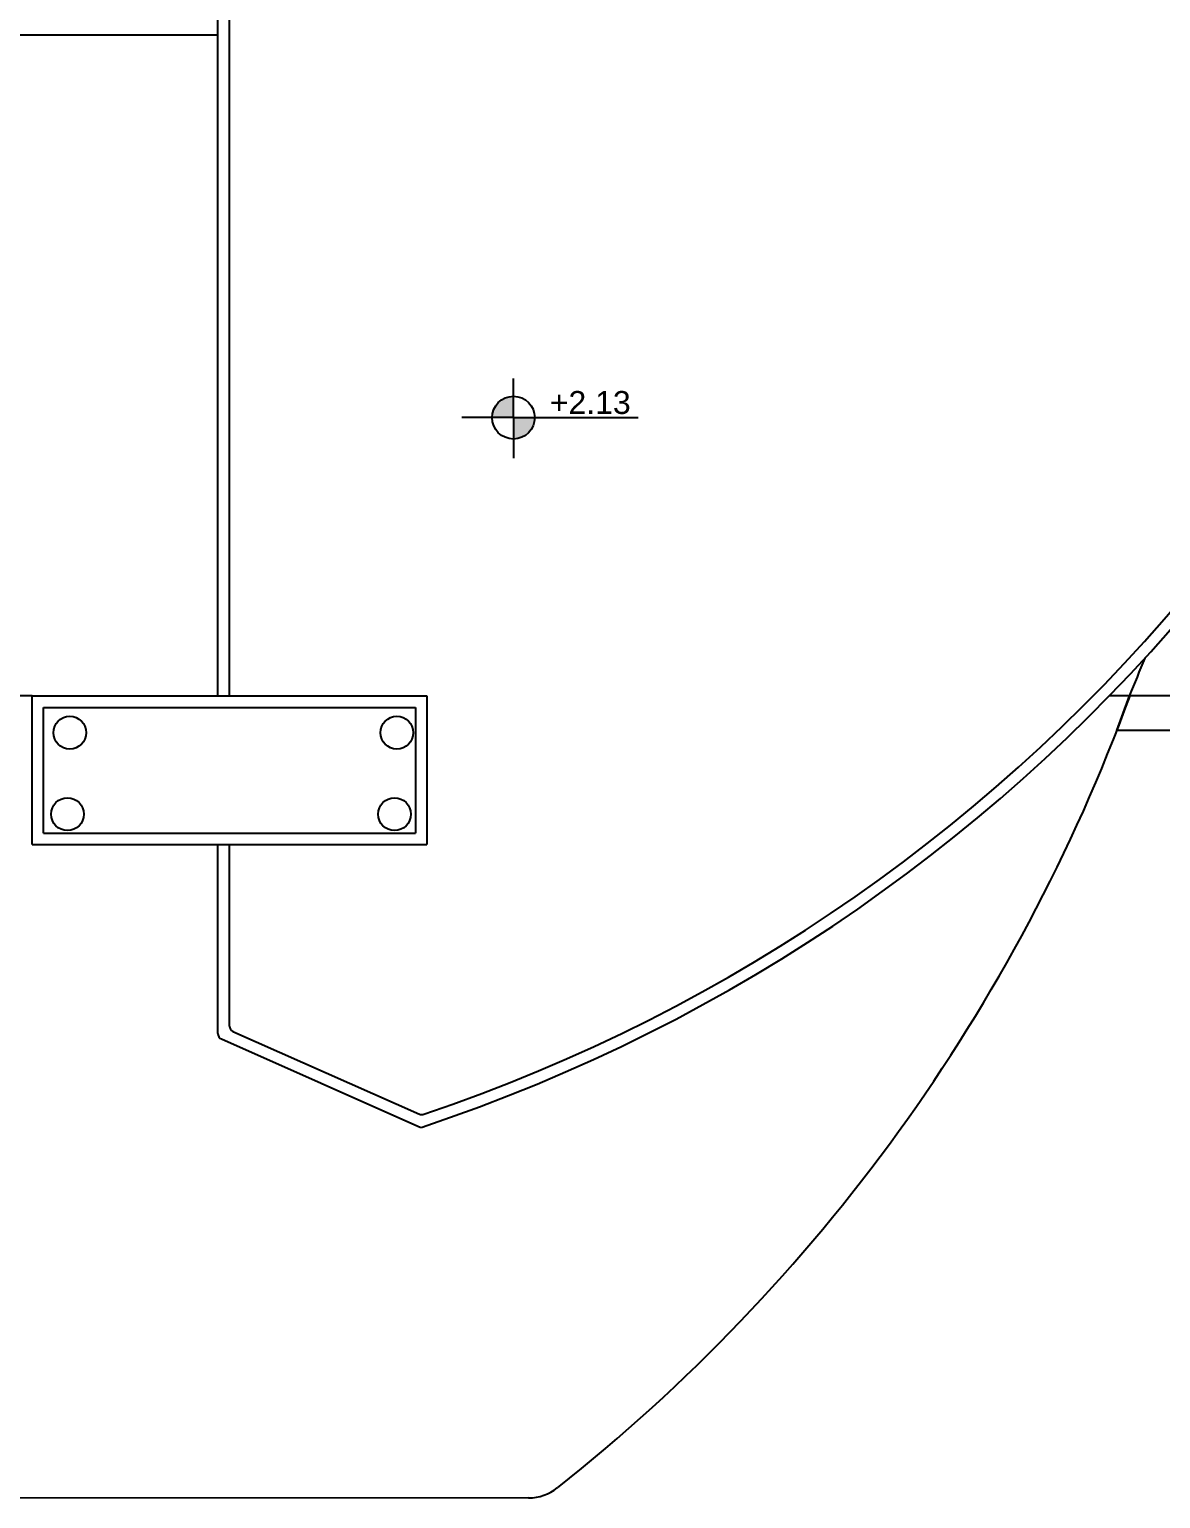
# Model space of a CAD drawing. Extents: x -30 to 1202, y 231 to 898.
# Drawn here: x 392.42 to 402.23, y 363.37 to 376.09 of the extents above; entities that cross this region are included whole.
import ezdxf

# ---------------------------------------------------------------- set-up
doc = ezdxf.new("R2010")
doc.units = 0
doc.header["$LTSCALE"] = 0.04
for name, color, linetype in [('0.2', 2, 'CONTINUOUS'), ('0.5', 5, 'CONTINUOUS'), ('cotas de nivel', 1, 'CONTINUOUS'), ('PISO', 1, 'CONTINUOUS')]:
    doc.layers.add(name, color=color, linetype=linetype)
doc.styles.add('STYLE2', font='arial.ttf')

msp = doc.modelspace()

# ---------------------------------------------------------------- hatches: boundary and pattern name
at = {"layer": 'cotas de nivel'}
h = msp.add_hatch(color=256, dxfattribs=at)
h.paths.add_polyline_path([(396.62, 372.731), (396.62, 372.916, 0.414214), (396.435, 372.731)])
h.paths.add_polyline_path([(396.62, 372.731), (396.62, 372.546, 0.414214), (396.805, 372.731)])

# ---------------------------------------------------------------- linework, layer by layer
at = {"layer": '0.2'}
for p, q in [((394.059, 370.32), (394.059, 383.053)), ((394.159, 370.32), (394.159, 383.053)), ((401.851, 370.02), (401.959, 370.32)), ((394.059, 367.395), (394.059, 369.033)), ((394.159, 367.46), (394.159, 369.033)), ((394.089, 367.349), (395.819, 366.583)), ((394.189, 367.415), (395.806, 366.698))]:
    msp.add_line(p, q, dxfattribs=at)
for centre, radius, start, end in [((391.127, 380.703), 14.879, 288.3835, 353.1469), ((391.127, 380.703), 14.779, 288.6085, 353.1469), ((387.552, 376.465), 15.663, 336.8989, 338.2022), ((394.209, 367.46), 0.05, 180, 246.1225), ((394.109, 367.395), 0.05, 180, 246.1225), ((395.827, 366.744), 0.05, 246.1225, 288.6085)]:
    msp.add_arc(centre, radius, start, end, dxfattribs=at)
at = {"layer": '0.5'}
for p, q in [((392.448, 370.32), (395.87, 370.32)), ((392.448, 369.033), (392.448, 370.32)), ((395.87, 370.32), (395.87, 369.033)), ((392.548, 370.22), (395.77, 370.22)), ((392.548, 369.133), (392.548, 370.22)), ((395.77, 370.22), (395.77, 369.133)), ((392.548, 369.133), (395.77, 369.133)), ((392.448, 369.033), (395.87, 369.033))]:
    msp.add_line(p, q, dxfattribs=at)
for centre in [(392.775, 370.002), (395.61, 370.002), (392.755, 369.296), (395.59, 369.296)]:
    msp.add_circle(centre, 0.142, dxfattribs=at)
at = {"layer": 'cotas de nivel'}
for q in [(396.62, 373.071), (396.174, 372.731), (397.7, 372.731), (396.62, 372.38)]:
    msp.add_line((396.62, 372.731), q, dxfattribs=at)
msp.add_circle((396.62, 372.731), 0.185, dxfattribs=at)
at = {"layer": 'PISO'}
for p, q in [((394.059, 376.044), (390.177, 376.044)), ((392.448, 370.32), (388.549, 370.32)), ((410.938, 370.32), (401.79, 370.32)), ((410.902, 370.02), (401.851, 370.02)), ((396.753, 363.374), (385.007, 363.367))]:
    msp.add_line(p, q, dxfattribs=at)
for centre, radius, start, end in [((387.334, 375.681), 15.582, 308.3446, 339.8767), ((396.752, 363.774), 0.4, 270.0318, 308.3446)]:
    msp.add_arc(centre, radius, start, end, dxfattribs=at)

# ---------------------------------------------------------------- texts
at = {"layer": 'cotas de nivel', "style": 'STYLE2'}
msp.add_text('+2.13', height=0.1985, dxfattribs=at).set_placement((396.935, 372.763))

doc.saveas('drawing.dxf')
